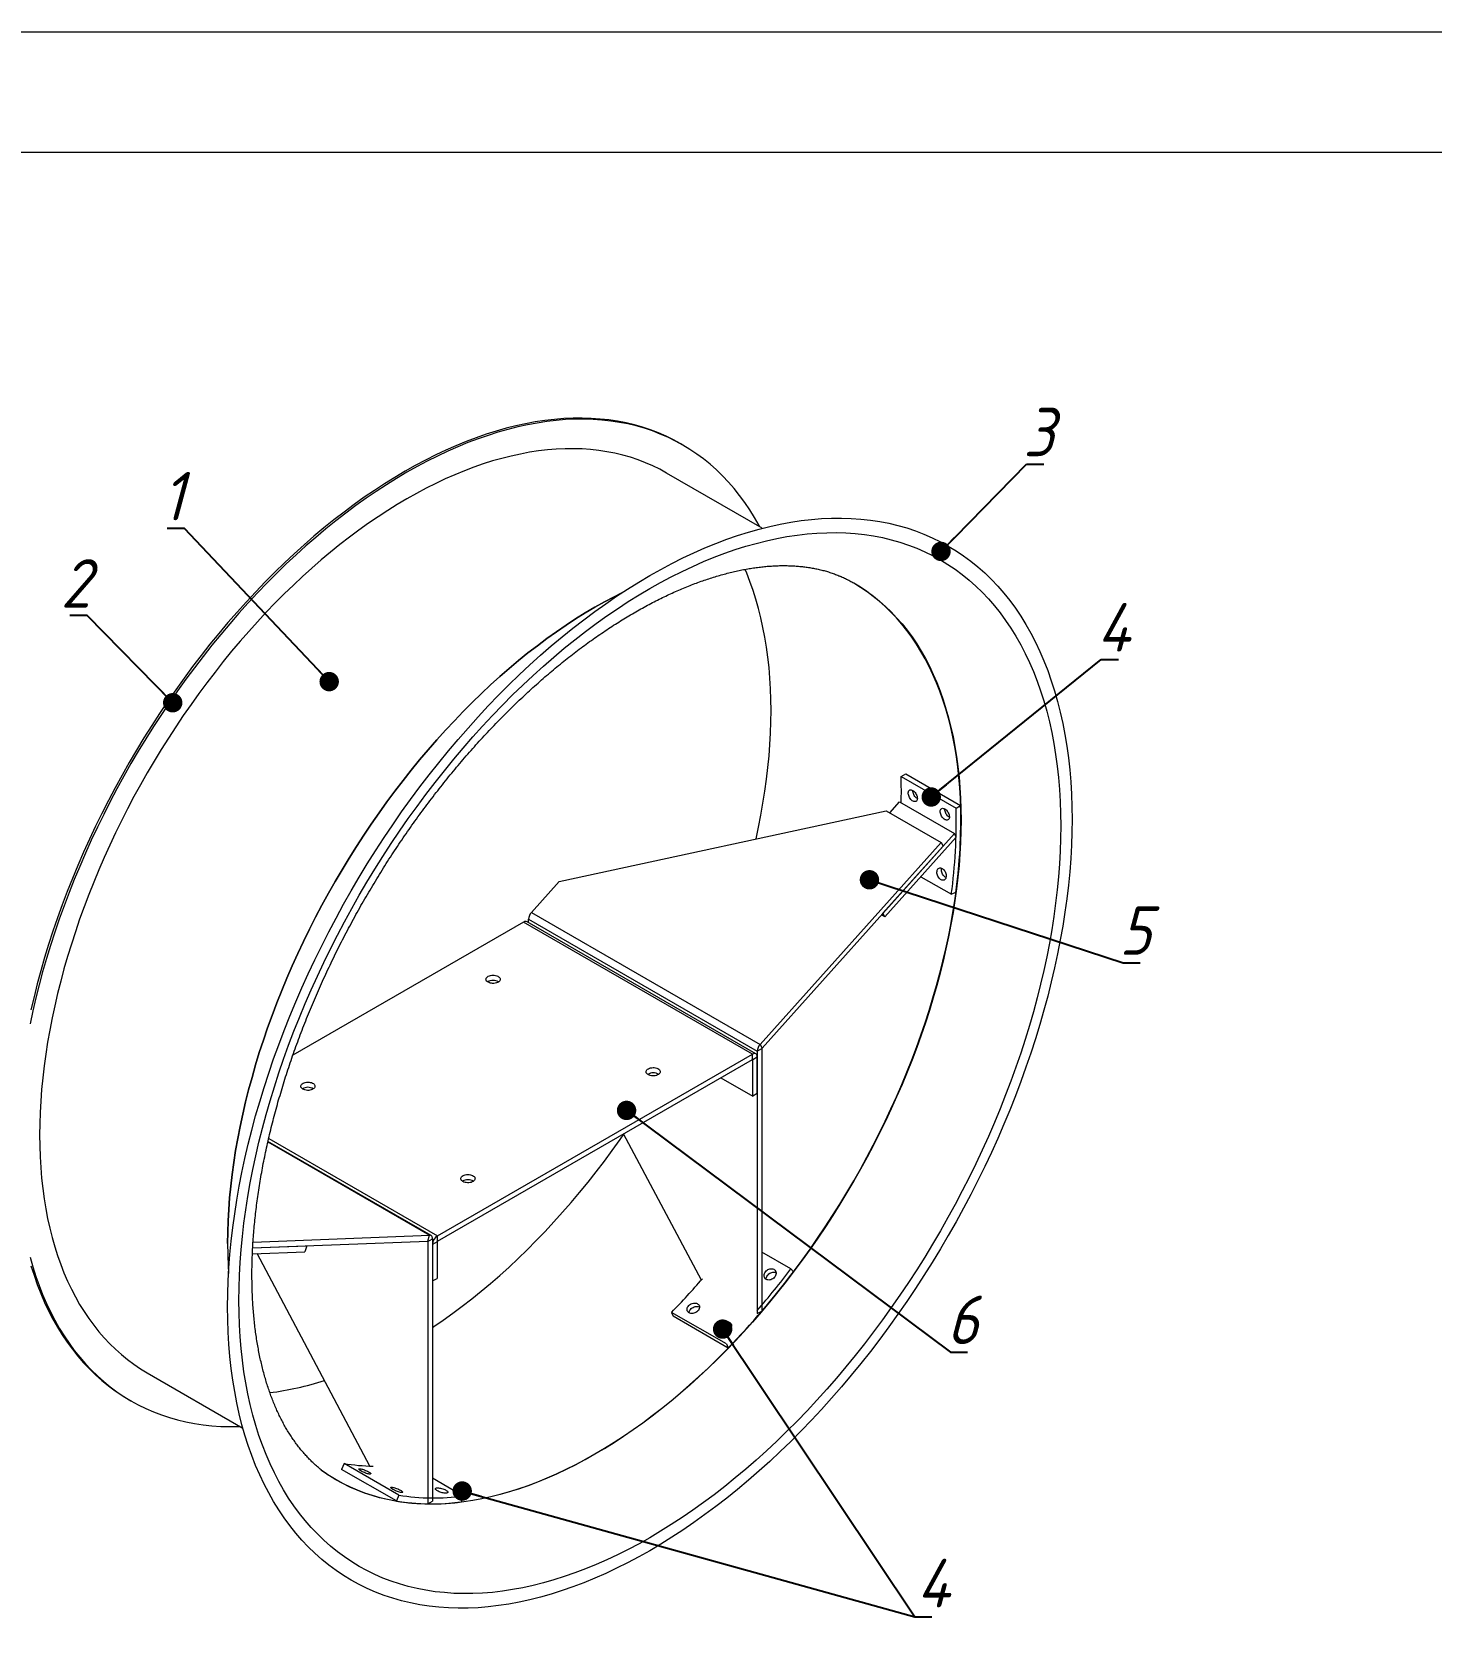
# Model space of a CAD drawing. Header units: millimetres. Extents: x 10754 to 21058, y -8295 to 3421.
# Drawn here: x 14475 to 16638, y 960 to 3421 of the extents above; entities that cross this region are included whole.
import ezdxf

# ---------------------------------------------------------------- set-up
doc = ezdxf.new("R2010")
doc.units = ezdxf.units.MM
doc.header["$LTSCALE"] = 10
doc.linetypes.add('SLD-Solid', pattern=[0])
doc.styles.add('GENISO', font='geniso.shx', dxfattribs={"oblique": 15})
doc.dimstyles.new('Scale 1B5', dxfattribs={"dimscale": 30, "dimtxt": 2.5, "dimasz": 2.5, "dimexe": 1, "dimexo": 1, "dimgap": 0.8, "dimtad": 1, "dimdec": 0, "dimlfac": 0.2, "dimzin": 0, "dimtxsty": 'GENISO', "dimcen": 2.5, "dimclrd": 1, "dimclre": 1, "dimclrt": 256, "dimadec": 0, "dimazin": 0, "dimtfac": 1, "dimtdec": 0, "dimtmove": 0, "dimatfit": 3, "dimfxl": 1, "dimtzin": 0, "dimlwd": -1, "dimlwe": -1, "dimarcsym": 0})

msp = doc.modelspace()

# ---------------------------------------------------------------- linework, layer by layer
at = {"color": 3, "lineweight": 13}
for p, q in [((15481.2, 2782.5), (15478.4, 2784.1)), ((15604.1, 2653.8), (15456.2, 2739.2)), ((15818.8, 2270), (15825.8, 2274.4)), ((15818.8, 2270), (15903.6, 2221)), ((15825.8, 2274.4), (15910.7, 2225.4)), ((15290, 2107.6), (15795.8, 2217.1)), ((15795.8, 2217.1), (15880.7, 2168.1)), ((15801.1, 2214), (15816.1, 2230.7)), ((15816.1, 2230.7), (15901, 2181.8)), ((15903.6, 2221), (15910.7, 2225.4)), ((15880.7, 2168.1), (15600.8, 1855.8)), ((15901, 2181.8), (15790.7, 2058.8)), ((15903.9, 2176.1), (15793.7, 2053.1)), ((15880.7, 2168.1), (15883.6, 2162.4)), ((15903.9, 2176.1), (15901, 2181.8)), ((15883.6, 2162.4), (15603.7, 1850.1)), ((15247.2, 2059.9), (15290, 2107.6)), ((15849.4, 2115.2), (15896.4, 2088.1)), ((15903.4, 2090.8), (15896.4, 2088.1)), ((15235.2, 2045.1), (14878.5, 1839.1)), ((15588.8, 1841), (15235.2, 2045.1)), ((15594.2, 1841.5), (15240.6, 2045.6)), ((15242.8, 2049.4), (15596.4, 1845.3)), ((15242.8, 2044.3), (15242.8, 2049.4)), ((15247.2, 2059.9), (15600.8, 1855.8)), ((15793.7, 2053.1), (15788.4, 2056.2)), ((15793.7, 2053.1), (15790.7, 2058.8)), ((15596.4, 1845.3), (15603.4, 1849.4)), ((15600.8, 1855.8), (15603.7, 1850.1)), ((15603.4, 1849.4), (15603.4, 1443.8)), ((15101.9, 1559.9), (15588.8, 1841)), ((15101.9, 1551.7), (15588.8, 1832.8)), ((15588.8, 1832.8), (15588.8, 1841)), ((15588.8, 1832.8), (15589.3, 1832.5)), ((15589.3, 1832.5), (15596.4, 1836.6)), ((15589.3, 1775.9), (15589.3, 1832.5)), ((15596.4, 1845.3), (15596.4, 1439.7)), ((15596.4, 1780), (15596.4, 1836.6)), ((15539.8, 1804.5), (15589.3, 1775.9)), ((15596.4, 1780), (15589.3, 1775.9)), ((14839.9, 1705.3), (15089.9, 1560.9)), ((15092.1, 1560.4), (14840, 1706)), ((14841.1, 1710.5), (15101.9, 1559.9)), ((15509.9, 1491.7), (15389.8, 1717.9)), ((14816.3, 1541.3), (15087, 1551.8)), ((14816.9, 1550.3), (15089.9, 1560.9)), ((15086.6, 1551.8), (15087.3, 1551.4)), ((15087, 1551.8), (15089.9, 1560.9)), ((15087.3, 1551.4), (15094.3, 1555.5)), ((15087.3, 1551.4), (15087.3, 1145.8)), ((15094.3, 1555.5), (15094.3, 1149.9)), ((15101.4, 1550.8), (15094.3, 1546.7)), ((15101.4, 1550.8), (15101.4, 1494.3)), ((15101.9, 1551.7), (15101.9, 1559.9)), ((14815.9, 1532.3), (14897, 1535.4)), ((14816.3, 1541.3), (14900, 1544.5)), ((14997.5, 1204), (14823.1, 1532.6)), ((14900, 1544.5), (14897, 1535.4)), ((15094.3, 1546.7), (15094.3, 1490.2)), ((15648.3, 1509), (15603.4, 1534.9)), ((15652.2, 1504.3), (15648.3, 1509)), ((15094.3, 1490.2), (15101.4, 1494.3)), ((15548.9, 1392.8), (15464, 1441.7)), ((15464, 1441.7), (15466.6, 1435.6)), ((15551.5, 1386.6), (15466.6, 1435.6)), ((15596.4, 1439.7), (15603.4, 1443.8)), ((15548.9, 1392.8), (15551.5, 1386.6)), ((14653.3, 1348.3), (14801.2, 1262.9)), ((14625.4, 1306.6), (14628.3, 1305)), ((14957.5, 1208.1), (14953.7, 1199)), ((15042.4, 1159.1), (14957.5, 1208.1)), ((15038.5, 1150.1), (14953.7, 1199)), ((15141.8, 1157.8), (15094.3, 1185.2)), ((15042.4, 1159.1), (15038.5, 1150.1)), ((15139.2, 1148.7), (15141.8, 1157.8)), ((15087.3, 1145.8), (15094.3, 1149.9))]:
    msp.add_line(p, q, dxfattribs=at)
at = {"color": 7, "linetype": 'SLD-Solid', "lineweight": 0}
for points in [[(10754.1, 3421.2), (21057.7, 3421.2), (21057.7, -3828.6), (10754.1, -3828.6)], [(10940.3, 3235), (20871.5, 3235), (20871.5, -3642.4), (10940.3, -3642.4)]]:
    msp.add_lwpolyline(points, close=True, dxfattribs=at)
at = {"color": 3, "lineweight": 13, "flags": 128}
for points in [[(15600.1, 2656.1), (15599.1, 2657.9), (15592.2, 2670.2), (15584.8, 2682.1), (15577.1, 2693.6), (15569, 2704.6), (15560.6, 2715.1), (15551.8, 2725.2), (15542.7, 2734.9), (15533.3, 2744), (15523.5, 2752.7), (15513.4, 2760.9), (15503, 2768.6), (15492.3, 2775.8), (15481.2, 2782.5), (15469.9, 2788.7), (15458.3, 2794.4), (15446.5, 2799.5), (15434.3, 2804.2), (15421.9, 2808.3), (15409.3, 2811.9), (15396.4, 2815), (15383.2, 2817.5), (15369.9, 2819.6), (15356.3, 2821), (15342.5, 2822), (15328.6, 2822.4), (15314.4, 2822.3), (15300.1, 2821.7), (15285.6, 2820.5), (15270.9, 2818.8), (15256.1, 2816.5), (15241.1, 2813.8), (15226, 2810.5), (15210.8, 2806.7), (15195.5, 2802.3), (15180.1, 2797.4), (15164.7, 2792.1), (15149.1, 2786.2), (15133.5, 2779.8), (15117.8, 2772.8), (15102.1, 2765.4), (15086.3, 2757.5), (15070.5, 2749.1), (15054.7, 2740.3), (15038.9, 2730.9), (15023.2, 2721.1), (15007.4, 2710.8), (14991.7, 2700.1), (14976, 2688.9), (14960.4, 2677.2), (14944.8, 2665.1), (14929.3, 2652.7), (14913.9, 2639.7), (14898.6, 2626.4), (14883.4, 2612.7), (14868.3, 2598.6), (14853.4, 2584.1), (14838.6, 2569.2), (14823.9, 2554), (14809.4, 2538.4), (14795.1, 2522.5), (14780.9, 2506.3), (14766.9, 2489.7), (14753.2, 2472.9), (14739.6, 2455.7), (14726.2, 2438.3), (14713.1, 2420.5), (14700.2, 2402.6), (14687.6, 2384.4), (14675.2, 2365.9), (14663, 2347.2), (14651.1, 2328.4), (14639.5, 2309.3), (14628.2, 2290), (14617.2, 2270.6), (14606.5, 2251), (14596.1, 2231.3), (14586, 2211.5), (14576.2, 2191.5), (14566.8, 2171.5), (14557.7, 2151.3), (14548.9, 2131.1), (14540.5, 2110.8), (14532.4, 2090.5), (14524.7, 2070.1), (14517.3, 2049.7), (14510.3, 2029.3), (14503.7, 2009), (14497.5, 1988.6), (14491.6, 1968.3), (14486.2, 1948), (14481.1, 1927.8), (14476.4, 1907.7), (14472.1, 1887.7)], [(15478.4, 2784.1), (15467.1, 2790.3), (15455.5, 2796), (15443.6, 2801.2), (15431.5, 2805.8), (15419.1, 2809.9), (15406.4, 2813.5), (15393.5, 2816.6), (15380.4, 2819.2), (15367.1, 2821.2), (15353.5, 2822.7), (15339.7, 2823.6), (15325.7, 2824.1), (15311.6, 2824), (15297.2, 2823.3), (15282.7, 2822.1), (15268.1, 2820.4), (15253.2, 2818.2), (15238.3, 2815.4), (15223.2, 2812.1), (15208, 2808.3), (15192.7, 2803.9), (15177.3, 2799.1), (15161.8, 2793.7), (15146.3, 2787.8), (15130.6, 2781.4), (15115, 2774.5), (15099.2, 2767.1), (15083.5, 2759.2), (15067.7, 2750.8), (15051.9, 2741.9), (15036.1, 2732.5), (15020.3, 2722.7), (15004.6, 2712.4), (14988.9, 2701.7), (14973.2, 2690.5), (14957.5, 2678.9), (14942, 2666.8), (14926.5, 2654.3), (14911.1, 2641.4), (14895.8, 2628), (14880.6, 2614.3), (14865.5, 2600.2), (14850.6, 2585.7), (14835.8, 2570.9), (14821.1, 2555.6), (14806.6, 2540.1), (14792.2, 2524.1), (14778.1, 2507.9), (14764.1, 2491.3), (14750.3, 2474.5), (14736.8, 2457.3), (14723.4, 2439.9), (14710.3, 2422.2), (14697.4, 2404.2), (14684.7, 2386), (14672.3, 2367.5), (14660.2, 2348.9), (14648.3, 2330), (14636.7, 2310.9), (14625.4, 2291.7), (14614.4, 2272.3), (14603.7, 2252.7), (14593.3, 2233), (14583.2, 2213.1), (14573.4, 2193.2), (14563.9, 2173.1), (14554.8, 2152.9), (14546.1, 2132.7), (14537.6, 2112.4), (14529.6, 2092.1), (14521.8, 2071.7), (14514.5, 2051.4), (14507.5, 2031), (14500.9, 2010.6), (14494.7, 1990.2), (14488.8, 1969.9), (14483.3, 1949.7), (14478.3, 1929.5), (14473.6, 1909.3)], [(15456.2, 2739.2), (15445.6, 2745), (15434.7, 2750.4), (15423.5, 2755.2), (15412.1, 2759.6), (15400.4, 2763.5), (15388.5, 2766.9), (15376.3, 2769.8), (15364, 2772.2), (15351.4, 2774.1), (15338.6, 2775.5), (15325.7, 2776.4), (15312.5, 2776.8), (15299.2, 2776.7), (15285.7, 2776.1), (15272, 2775), (15258.2, 2773.4), (15244.3, 2771.2), (15230.2, 2768.6), (15216, 2765.5), (15201.7, 2761.9), (15187.3, 2757.8), (15172.8, 2753.3), (15158.2, 2748.2), (15143.6, 2742.6), (15128.8, 2736.6), (15114.1, 2730.1), (15099.3, 2723.1), (15084.5, 2715.7), (15069.6, 2707.8), (15054.7, 2699.4), (15039.9, 2690.6), (15025, 2681.4), (15010.2, 2671.7), (14995.4, 2661.6), (14980.6, 2651), (14965.9, 2640.1), (14951.3, 2628.7), (14936.7, 2617), (14922.2, 2604.8), (14907.8, 2592.3), (14893.5, 2579.3), (14879.3, 2566.1), (14865.2, 2552.4), (14851.2, 2538.4), (14837.4, 2524.1), (14823.8, 2509.4), (14810.3, 2494.4), (14797, 2479.2), (14783.8, 2463.6), (14770.8, 2447.7), (14758.1, 2431.5), (14745.5, 2415.1), (14733.1, 2398.5), (14721, 2381.5), (14709.1, 2364.4), (14697.4, 2347), (14686, 2329.5), (14674.8, 2311.7), (14663.9, 2293.7), (14653.2, 2275.6), (14642.9, 2257.3), (14632.8, 2238.9), (14623, 2220.3), (14613.5, 2201.7), (14604.3, 2182.9), (14595.4, 2164), (14586.8, 2145), (14578.5, 2126), (14570.6, 2106.9), (14563, 2087.7), (14555.7, 2068.6), (14548.8, 2049.4), (14542.2, 2030.2), (14536, 2011), (14530.1, 1991.8), (14524.6, 1972.7), (14519.5, 1953.6), (14514.7, 1934.6), (14510.3, 1915.7), (14506.3, 1896.8), (14502.6, 1878.1), (14499.3, 1859.5), (14496.4, 1840.9), (14493.9, 1822.6), (14491.8, 1804.4), (14490, 1786.3), (14488.7, 1768.4), (14487.7, 1750.7), (14487.1, 1733.2), (14486.9, 1716), (14487.1, 1698.9), (14487.7, 1682.1), (14488.7, 1665.5), (14490, 1649.2), (14491.8, 1633.2), (14493.9, 1617.4), (14496.4, 1602), (14499.3, 1586.8), (14502.6, 1572), (14506.3, 1557.4), (14510.3, 1543.2), (14514.7, 1529.4), (14519.5, 1515.9), (14524.6, 1502.8), (14530.1, 1490), (14536, 1477.6), (14542.2, 1465.6), (14548.8, 1454), (14555.7, 1442.8), (14563, 1432), (14570.6, 1421.7), (14578.5, 1411.7), (14586.8, 1402.2), (14595.4, 1393.2), (14604.3, 1384.6), (14613.5, 1376.4), (14623, 1368.7), (14632.8, 1361.4), (14642.9, 1354.6), (14653.2, 1348.3), (14653.3, 1348.3)], [(14777.5, 1450.2), (14777.8, 1470.1), (14778.4, 1490.2), (14779.6, 1510.5), (14781.1, 1531.1), (14783.1, 1551.8), (14785.6, 1572.8), (14788.5, 1593.9), (14791.8, 1615.2), (14795.6, 1636.6), (14799.8, 1658.1), (14804.4, 1679.8), (14809.5, 1701.6), (14815, 1723.4), (14820.9, 1745.3), (14827.2, 1767.3), (14834, 1789.3), (14841.1, 1811.4), (14848.7, 1833.5), (14856.6, 1855.5), (14865, 1877.5), (14873.7, 1899.5), (14882.8, 1921.5), (14892.3, 1943.4), (14902.2, 1965.2), (14912.4, 1986.9), (14923, 2008.5), (14933.9, 2030), (14945.2, 2051.3), (14956.8, 2072.5), (14968.7, 2093.5), (14980.9, 2114.3), (14993.5, 2135), (15006.3, 2155.4), (15019.5, 2175.6), (15032.9, 2195.6), (15046.6, 2215.3), (15060.5, 2234.7), (15074.7, 2253.9), (15089.2, 2272.7), (15103.9, 2291.3), (15118.8, 2309.6), (15133.9, 2327.5), (15149.2, 2345), (15164.7, 2362.3), (15180.4, 2379.1), (15196.3, 2395.6), (15212.3, 2411.7), (15228.5, 2427.4), (15244.8, 2442.6), (15261.3, 2457.5), (15277.8, 2471.9), (15294.5, 2485.9), (15311.3, 2499.4), (15328.1, 2512.4), (15345, 2525), (15362, 2537.2), (15379, 2548.8), (15396, 2559.9), (15413.1, 2570.5), (15430.2, 2580.7), (15447.3, 2590.3), (15464.4, 2599.4), (15481.4, 2607.9), (15498.4, 2615.9), (15515.4, 2623.4), (15532.3, 2630.3), (15549.1, 2636.7), (15565.9, 2642.5), (15582.6, 2647.8), (15599.1, 2652.5), (15615.6, 2656.6), (15631.9, 2660.2), (15648.1, 2663.2), (15664.1, 2665.6), (15680, 2667.5), (15695.7, 2668.8), (15711.2, 2669.5), (15726.5, 2669.6), (15741.6, 2669.1), (15756.5, 2668.1), (15771.2, 2666.5), (15785.7, 2664.3), (15799.9, 2661.5), (15813.8, 2658.2), (15827.5, 2654.3), (15840.9, 2649.8), (15854.1, 2644.8), (15866.9, 2639.2), (15879.5, 2633), (15891.7, 2626.3), (15903.6, 2619.1), (15915.2, 2611.3), (15926.5, 2603), (15937.4, 2594.1), (15948, 2584.7), (15958.2, 2574.8), (15968.1, 2564.4), (15977.6, 2553.5), (15986.7, 2542), (15995.4, 2530.1), (16003.8, 2517.7), (16011.7, 2504.9), (16019.3, 2491.5), (16026.4, 2477.7), (16033.2, 2463.5), (16039.5, 2448.8), (16045.4, 2433.7), (16050.9, 2418.2), (16056, 2402.3), (16060.6, 2386), (16064.8, 2369.3), (16068.6, 2352.2), (16071.9, 2334.8), (16074.8, 2317), (16077.3, 2298.9), (16079.3, 2280.5), (16080.9, 2261.7), (16082, 2242.7), (16082.6, 2223.4), (16082.9, 2203.8), (16082.6, 2183.9), (16082, 2163.8), (16080.9, 2143.5), (16079.3, 2122.9), (16077.3, 2102.2), (16074.8, 2081.2), (16071.9, 2060.1), (16068.6, 2038.8), (16064.8, 2017.4), (16060.6, 1995.9), (16056, 1974.2), (16050.9, 1952.4), (16045.4, 1930.6), (16039.5, 1908.7), (16033.2, 1886.7), (16026.4, 1864.7), (16019.3, 1842.6), (16011.7, 1820.5), (16003.8, 1798.5), (15995.4, 1776.5), (15986.7, 1754.5), (15977.6, 1732.5), (15968.1, 1710.6), (15958.2, 1688.8), (15948, 1667.1), (15937.4, 1645.5), (15926.5, 1624), (15915.2, 1602.7), (15903.6, 1581.5), (15891.7, 1560.5), (15879.5, 1539.7), (15866.9, 1519), (15854.1, 1498.6), (15840.9, 1478.4), (15827.5, 1458.4), (15813.8, 1438.7), (15799.9, 1419.3), (15785.7, 1400.1), (15771.2, 1381.3), (15756.5, 1362.7), (15741.6, 1344.4), (15726.5, 1326.5), (15711.2, 1309), (15695.7, 1291.7), (15680, 1274.9), (15664.1, 1258.4), (15648.1, 1242.3), (15631.9, 1226.6), (15615.6, 1211.4), (15599.1, 1196.5), (15582.6, 1182.1), (15565.9, 1168.1), (15549.1, 1154.6), (15532.3, 1141.6), (15515.4, 1129), (15498.4, 1116.8), (15481.4, 1105.2), (15464.4, 1094.1), (15447.3, 1083.5), (15430.2, 1073.3), (15413.1, 1063.7), (15396, 1054.6), (15379, 1046.1), (15362, 1038.1), (15345, 1030.6), (15328.1, 1023.7), (15311.3, 1017.3), (15294.5, 1011.5), (15277.8, 1006.2), (15261.3, 1001.5), (15244.8, 997.4), (15228.5, 993.8), (15212.3, 990.8), (15196.3, 988.4), (15180.4, 986.5), (15164.7, 985.2), (15149.2, 984.5), (15133.9, 984.4), (15118.8, 984.9), (15103.9, 985.9), (15089.2, 987.5), (15074.7, 989.7), (15060.5, 992.5), (15046.6, 995.8), (15032.9, 999.7), (15019.5, 1004.2), (15006.3, 1009.2), (14993.5, 1014.8), (14980.9, 1021), (14968.7, 1027.7), (14956.8, 1034.9), (14945.2, 1042.7), (14933.9, 1051), (14923, 1059.9), (14912.4, 1069.3), (14902.2, 1079.2), (14892.3, 1089.6), (14882.8, 1100.5), (14873.7, 1112), (14865, 1123.9), (14856.6, 1136.3), (14848.7, 1149.1), (14841.1, 1162.5), (14834, 1176.3), (14827.2, 1190.5), (14820.9, 1205.2), (14815, 1220.3), (14809.5, 1235.8), (14804.4, 1251.7), (14799.8, 1268), (14795.6, 1284.7), (14791.8, 1301.8), (14788.5, 1319.2), (14785.6, 1337), (14783.1, 1355.1), (14781.1, 1373.5), (14779.6, 1392.3), (14778.4, 1411.3), (14777.8, 1430.6), (14777.5, 1450.2)], [(14795, 1460.3), (14795.2, 1479.6), (14795.8, 1499.2), (14796.9, 1519), (14798.4, 1539), (14800.4, 1559.2), (14802.8, 1579.5), (14805.6, 1600.1), (14808.8, 1620.8), (14812.5, 1641.7), (14816.6, 1662.6), (14821.1, 1683.7), (14826, 1704.9), (14831.4, 1726.2), (14837.2, 1747.5), (14843.3, 1768.9), (14849.9, 1790.3), (14856.8, 1811.8), (14864.2, 1833.3), (14871.9, 1854.7), (14880.1, 1876.2), (14888.6, 1897.6), (14897.4, 1919), (14906.7, 1940.3), (14916.3, 1961.5), (14926.2, 1982.6), (14936.5, 2003.6), (14947.2, 2024.6), (14958.1, 2045.3), (14969.4, 2065.9), (14981, 2086.4), (14992.9, 2106.7), (15005.1, 2126.8), (15017.6, 2146.6), (15030.4, 2166.3), (15043.5, 2185.7), (15056.8, 2204.9), (15070.4, 2223.8), (15084.2, 2242.5), (15098.3, 2260.9), (15112.6, 2278.9), (15127.1, 2296.7), (15141.8, 2314.1), (15156.7, 2331.2), (15171.8, 2348), (15187.1, 2364.4), (15202.6, 2380.4), (15218.2, 2396.1), (15233.9, 2411.3), (15249.8, 2426.2), (15265.8, 2440.7), (15281.9, 2454.7), (15298.1, 2468.3), (15314.4, 2481.4), (15330.8, 2494.2), (15347.3, 2506.4), (15363.8, 2518.2), (15380.4, 2529.5), (15397, 2540.4), (15413.6, 2550.7), (15430.2, 2560.6), (15446.8, 2569.9), (15463.5, 2578.7), (15480, 2587.1), (15496.6, 2594.9), (15513.1, 2602.2), (15529.6, 2608.9), (15546, 2615.1), (15562.3, 2620.8), (15578.5, 2625.9), (15594.6, 2630.5), (15610.6, 2634.5), (15626.5, 2638), (15642.3, 2640.9), (15657.9, 2643.3), (15673.3, 2645.1), (15688.6, 2646.3), (15703.7, 2647), (15718.6, 2647.1), (15733.3, 2646.7), (15747.8, 2645.6), (15762.1, 2644.1), (15776.2, 2641.9), (15790, 2639.3), (15803.6, 2636), (15816.9, 2632.2), (15830, 2627.9), (15842.8, 2623), (15855.3, 2617.5), (15867.5, 2611.5), (15879.4, 2605), (15891, 2598), (15902.3, 2590.4), (15913.3, 2582.3), (15923.9, 2573.6), (15934.2, 2564.5), (15944.1, 2554.9), (15953.7, 2544.7), (15963, 2534.1), (15971.8, 2523), (15980.3, 2511.4), (15988.5, 2499.3), (15996.2, 2486.8), (16003.6, 2473.8), (16010.5, 2460.4), (16017.1, 2446.5), (16023.3, 2432.2), (16029, 2417.6), (16034.4, 2402.5), (16039.3, 2387), (16043.8, 2371.1), (16047.9, 2354.8), (16051.6, 2338.2), (16054.8, 2321.3), (16057.6, 2304), (16060, 2286.3), (16062, 2268.4), (16063.5, 2250.1), (16064.6, 2231.6), (16065.2, 2212.8), (16065.5, 2193.7), (16065.2, 2174.4), (16064.6, 2154.8), (16063.5, 2135), (16062, 2115), (16060, 2094.8), (16057.6, 2074.5), (16054.8, 2053.9), (16051.6, 2033.2), (16047.9, 2012.3), (16043.8, 1991.4), (16039.3, 1970.3), (16034.4, 1949.1), (16029, 1927.8), (16023.3, 1906.5), (16017.1, 1885.1), (16010.5, 1863.6), (16003.6, 1842.2), (15996.2, 1820.7), (15988.5, 1799.3), (15980.3, 1777.8), (15971.8, 1756.4), (15963, 1735), (15953.7, 1713.7), (15944.1, 1692.5), (15934.2, 1671.4), (15923.9, 1650.3), (15913.3, 1629.4), (15902.3, 1608.7), (15891, 1588.1), (15879.4, 1567.6), (15867.5, 1547.3), (15855.3, 1527.2), (15842.8, 1507.4), (15830, 1487.7), (15816.9, 1468.3), (15803.6, 1449.1), (15790, 1430.2), (15776.2, 1411.5), (15762.1, 1393.1), (15747.8, 1375.1), (15733.3, 1357.3), (15718.6, 1339.9), (15703.7, 1322.8), (15688.6, 1306), (15673.3, 1289.6), (15657.9, 1273.6), (15642.3, 1257.9), (15626.5, 1242.7), (15610.6, 1227.8), (15594.6, 1213.3), (15578.5, 1199.3), (15562.3, 1185.7), (15546, 1172.6), (15529.6, 1159.8), (15513.1, 1147.6), (15496.6, 1135.8), (15480, 1124.5), (15463.5, 1113.6), (15446.8, 1103.3), (15430.2, 1093.4), (15413.6, 1084.1), (15397, 1075.2), (15380.4, 1066.9), (15363.8, 1059.1), (15347.3, 1051.8), (15330.8, 1045.1), (15314.4, 1038.9), (15298.1, 1033.2), (15281.9, 1028.1), (15265.8, 1023.5), (15249.8, 1019.5), (15233.9, 1016), (15218.2, 1013.1), (15202.6, 1010.7), (15187.1, 1008.9), (15171.8, 1007.7), (15156.7, 1007), (15141.8, 1006.9), (15127.1, 1007.3), (15112.6, 1008.4), (15098.3, 1009.9), (15084.2, 1012.1), (15070.4, 1014.7), (15056.8, 1018), (15043.5, 1021.8), (15030.4, 1026.1), (15017.6, 1031), (15005.1, 1036.5), (14992.9, 1042.5), (14981, 1049), (14969.4, 1056), (14958.1, 1063.6), (14947.2, 1071.7), (14936.5, 1080.4), (14926.2, 1089.5), (14916.3, 1099.1), (14906.7, 1109.3), (14897.4, 1119.9), (14888.6, 1131), (14880.1, 1142.6), (14871.9, 1154.7), (14864.2, 1167.2), (14856.8, 1180.2), (14849.9, 1193.6), (14843.3, 1207.5), (14837.2, 1221.8), (14831.4, 1236.4), (14826, 1251.5), (14821.1, 1267), (14816.6, 1282.9), (14812.5, 1299.2), (14808.8, 1315.8), (14805.6, 1332.7), (14802.8, 1350), (14800.4, 1367.7), (14798.4, 1385.6), (14796.9, 1403.9), (14795.8, 1422.4), (14795.2, 1441.2), (14795, 1460.3)], [(15617.6, 2372), (15617.4, 2388.9), (15616.8, 2405.7), (15615.8, 2422.2), (15614.5, 2438.4), (15612.8, 2454.4), (15610.6, 2470.1), (15608.1, 2485.5), (15605.2, 2500.6), (15602, 2515.4), (15598.3, 2529.9), (15594.3, 2544), (15589.9, 2557.8), (15585.1, 2571.3), (15580, 2584.4), (15577.5, 2590.3)], [(15745.6, 2569.3), (15745.6, 2569.2), (15755.9, 2562.9), (15766, 2556.2), (15775.8, 2549), (15785.2, 2541.3), (15794.4, 2533.1), (15803.3, 2524.5), (15811.8, 2515.5), (15820.1, 2506), (15828, 2496.1), (15835.6, 2485.8), (15842.8, 2475), (15849.7, 2463.9), (15856.3, 2452.3), (15862.5, 2440.4), (15868.3, 2428), (15873.8, 2415.3), (15878.9, 2402.2), (15883.7, 2388.7), (15888.1, 2374.9), (15892.1, 2360.8), (15895.8, 2346.3), (15899, 2331.5), (15901.9, 2316.4), (15904.4, 2301), (15906.6, 2285.3), (15908.3, 2269.3), (15909.6, 2253), (15910.6, 2236.5), (15911.2, 2219.7), (15911.4, 2202.8), (15911.2, 2185.5), (15910.6, 2168.1), (15909.6, 2150.5), (15908.3, 2132.6), (15906.6, 2114.6), (15904.4, 2096.5), (15901.9, 2078.2), (15899, 2059.7), (15895.8, 2041.1), (15892.1, 2022.4), (15888.1, 2003.7), (15883.7, 1984.8), (15878.9, 1965.8), (15873.8, 1946.8), (15868.3, 1927.7), (15862.5, 1908.6), (15856.3, 1889.5), (15849.7, 1870.4), (15842.8, 1851.3), (15835.6, 1832.2), (15828, 1813.1), (15820.1, 1794), (15811.8, 1775.1), (15803.3, 1756.1), (15794.4, 1737.3), (15785.2, 1718.6), (15775.8, 1700), (15766, 1681.4), (15755.9, 1663.1), (15745.6, 1644.8), (15735, 1626.8), (15724.1, 1608.9), (15713, 1591.2), (15701.6, 1573.7), (15689.9, 1556.3), (15678.1, 1539.2), (15666, 1522.4), (15653.6, 1505.8), (15641.1, 1489.4), (15628.4, 1473.3), (15615.4, 1457.5), (15602.3, 1441.9), (15589, 1426.7), (15575.6, 1411.8), (15562, 1397.1), (15548.2, 1382.9), (15534.3, 1368.9), (15520.3, 1355.3), (15506.1, 1342.1), (15491.9, 1329.2), (15477.5, 1316.7), (15463, 1304.6), (15448.5, 1292.8), (15433.9, 1281.5), (15419.2, 1270.6), (15404.5, 1260.1), (15389.8, 1250), (15375, 1240.3), (15360.2, 1231.1), (15345.4, 1222.3), (15330.5, 1214), (15315.7, 1206.1), (15300.9, 1198.7), (15286.2, 1191.8), (15271.5, 1185.3), (15256.8, 1179.3), (15242.2, 1173.7), (15227.7, 1168.7), (15213.2, 1164.1), (15198.9, 1160), (15184.6, 1156.5), (15170.4, 1153.4), (15156.4, 1150.8), (15142.5, 1148.7), (15128.7, 1147.1), (15115.1, 1145.9), (15101.7, 1145.3), (15088.4, 1145.2), (15075.3, 1145.6), (15062.3, 1146.5), (15049.6, 1147.9), (15037.1, 1149.8), (15024.7, 1152.2), (15012.6, 1155.1), (15000.8, 1158.5), (14989.1, 1162.4), (14977.7, 1166.7), (14966.6, 1171.6), (14955.7, 1176.9), (14945.1, 1182.7)], [(15911, 2202.5), (15910.8, 2219.5), (15910.3, 2236.3), (15909.3, 2252.8), (15907.9, 2269), (15906.2, 2285), (15904.1, 2300.7), (15901.6, 2316.1), (15898.7, 2331.2), (15895.4, 2346), (15891.8, 2360.5), (15887.7, 2374.6), (15883.4, 2388.4), (15878.6, 2401.9), (15873.5, 2415), (15868, 2427.7), (15862.1, 2440), (15855.9, 2452), (15849.4, 2463.5), (15842.5, 2474.7), (15835.3, 2485.4), (15827.7, 2495.7), (15819.8, 2505.6), (15811.6, 2515.1), (15803, 2524.1), (15794.1, 2532.7), (15785, 2540.9), (15775.5, 2548.5), (15765.7, 2555.8), (15755.7, 2562.5), (15745.4, 2568.8), (15734.7, 2574.6), (15723.9, 2579.9), (15723.4, 2580.2)], [(14777.5, 1548.2), (14777.7, 1565.5), (14778.3, 1583), (14779.3, 1600.7), (14780.7, 1618.5), (14782.4, 1636.6), (14784.5, 1654.8), (14787.1, 1673.2), (14790, 1691.7), (14793.2, 1710.3), (14796.9, 1729.1), (14800.9, 1747.9), (14805.3, 1766.9), (14810.1, 1785.9), (14815.3, 1804.9), (14820.8, 1824.1), (14826.6, 1843.2), (14832.9, 1862.4), (14839.4, 1881.6), (14846.4, 1900.8), (14853.6, 1920), (14861.2, 1939.1), (14869.2, 1958.2), (14877.4, 1977.2), (14886, 1996.2), (14894.9, 2015.1), (14904.1, 2033.9), (14913.6, 2052.6), (14923.4, 2071.1), (14933.5, 2089.6), (14943.9, 2107.8), (14954.5, 2126), (14965.4, 2143.9), (14976.6, 2161.7), (14988, 2179.3), (14999.7, 2196.6), (15011.6, 2213.8), (15023.7, 2230.7), (15036.1, 2247.4), (15048.7, 2263.8), (15061.5, 2279.9), (15074.4, 2295.8), (15087.6, 2311.4), (15100.9, 2326.7), (15114.4, 2341.7), (15128.1, 2356.3), (15141.9, 2370.6), (15155.8, 2384.6), (15169.9, 2398.3), (15184.1, 2411.6), (15198.4, 2424.5), (15212.8, 2437), (15227.3, 2449.2), (15241.9, 2461), (15256.5, 2472.3), (15271.2, 2483.3), (15286, 2493.8), (15300.8, 2503.9), (15315.6, 2513.6), (15330.5, 2522.9), (15345.4, 2531.7), (15360.2, 2540), (15375.1, 2547.9), (15386.2, 2553.5)], [(15386.2, 2553.5), (15375.1, 2547.9), (15360.2, 2540), (15345.4, 2531.7), (15330.5, 2522.9), (15315.6, 2513.6), (15300.8, 2503.9), (15286, 2493.8), (15271.2, 2483.3), (15256.5, 2472.3), (15241.9, 2461), (15227.3, 2449.2), (15212.8, 2437), (15198.4, 2424.5), (15184.1, 2411.6), (15169.9, 2398.3), (15155.8, 2384.6), (15141.9, 2370.6), (15128.1, 2356.3), (15114.4, 2341.7), (15100.9, 2326.7), (15087.6, 2311.4), (15074.4, 2295.8), (15061.5, 2279.9), (15048.7, 2263.8), (15036.1, 2247.4), (15023.7, 2230.7), (15011.6, 2213.8), (14999.7, 2196.6), (14988, 2179.3), (14976.6, 2161.7), (14965.4, 2143.9), (14954.5, 2126), (14943.9, 2107.8), (14933.5, 2089.6), (14923.4, 2071.1), (14913.6, 2052.6), (14904.1, 2033.9), (14894.9, 2015.1), (14886, 1996.2), (14877.4, 1977.2), (14869.2, 1958.2), (14861.2, 1939.1), (14853.6, 1920), (14846.4, 1900.8), (14839.4, 1881.6), (14832.9, 1862.4), (14826.6, 1843.2), (14820.8, 1824.1), (14815.3, 1804.9), (14810.1, 1785.9), (14805.3, 1766.9), (14800.9, 1747.9), (14796.9, 1729.1), (14793.2, 1710.3), (14790, 1691.7), (14787.1, 1673.2), (14784.5, 1654.8), (14782.4, 1636.6), (14780.7, 1618.5), (14779.3, 1600.7), (14778.3, 1583), (14777.7, 1565.5), (14777.5, 1548.2), (14777.7, 1531.1), (14778.3, 1514.3), (14779, 1501.8)], [(15594.4, 2173.5), (15598.3, 2191.8), (15602, 2210.4), (15605.2, 2229), (15608.1, 2247.4), (15610.6, 2265.7), (15612.8, 2283.9), (15614.5, 2301.9), (15615.8, 2319.7), (15616.8, 2337.3), (15617.4, 2354.7), (15617.6, 2372)], [(14921.8, 1198.5), (14925, 1196.2), (14935, 1189.4), (14945.4, 1183.2), (14956, 1177.4), (14966.8, 1172), (14978, 1167.2), (14989.4, 1162.8), (15001, 1158.9), (15012.9, 1155.6), (15024.9, 1152.7), (15037.3, 1150.3), (15049.8, 1148.4), (15062.5, 1147), (15075.4, 1146.1), (15088.5, 1145.7), (15101.8, 1145.8), (15115.3, 1146.4), (15128.9, 1147.5), (15142.6, 1149.1), (15156.5, 1151.2), (15170.5, 1153.8), (15184.7, 1156.9), (15198.9, 1160.5), (15213.3, 1164.6), (15227.7, 1169.1), (15242.3, 1174.2), (15256.9, 1179.7), (15271.5, 1185.7), (15286.2, 1192.2), (15301, 1199.1), (15315.7, 1206.6), (15330.5, 1214.4), (15345.4, 1222.8), (15360.2, 1231.5), (15375, 1240.7), (15389.7, 1250.4), (15404.5, 1260.5), (15419.2, 1271), (15433.8, 1281.9), (15448.4, 1293.2), (15463, 1304.9), (15477.4, 1317), (15491.8, 1329.5), (15506, 1342.4), (15520.2, 1355.6), (15534.2, 1369.2), (15548.1, 1383.2), (15561.8, 1397.4), (15575.4, 1412.1), (15588.9, 1427), (15602.2, 1442.2), (15615.3, 1457.7), (15628.2, 1473.5), (15640.9, 1489.6), (15653.4, 1506), (15665.8, 1522.6), (15677.9, 1539.5), (15689.7, 1556.5), (15701.4, 1573.8), (15712.7, 1591.3), (15723.9, 1609.1), (15734.7, 1626.9), (15745.4, 1645), (15755.7, 1663.2), (15765.7, 1681.6), (15775.5, 1700.1), (15785, 1718.7), (15794.1, 1737.4), (15803, 1756.2), (15811.6, 1775.1), (15819.8, 1794.1), (15827.7, 1813.1), (15835.3, 1832.2), (15842.5, 1851.3), (15849.4, 1870.4), (15855.9, 1889.5), (15862.1, 1908.6), (15868, 1927.7), (15873.5, 1946.8), (15878.6, 1965.8), (15883.4, 1984.7), (15887.7, 2003.6), (15891.8, 2022.4), (15895.4, 2041), (15898.7, 2059.6), (15901.6, 2078), (15904.1, 2096.3), (15906.2, 2114.5), (15907.9, 2132.5), (15909.3, 2150.3), (15910.3, 2167.9), (15910.8, 2185.3), (15911, 2202.5)], [(15180.2, 1952.1), (15179, 1953), (15178, 1953.9), (15177.4, 1955), (15177, 1956.1), (15177.1, 1957.3), (15177.5, 1958.4), (15178.2, 1959.5), (15179.3, 1960.4), (15180.6, 1961.3), (15182.2, 1962), (15183.9, 1962.5), (15185.8, 1962.8), (15187.8, 1962.9), (15189.7, 1962.8), (15191.7, 1962.6), (15193.5, 1962.1), (15195.1, 1961.5), (15196.5, 1960.6), (15197.6, 1959.7), (15198.4, 1958.7), (15198.9, 1957.6), (15199, 1956.4), (15198.8, 1955.3), (15198.2, 1954.2), (15197.3, 1953.2), (15196.1, 1952.3), (15194.7, 1951.5), (15193, 1950.9), (15191.2, 1950.5), (15189.3, 1950.3), (15187.3, 1950.2), (15185.3, 1950.4), (15183.5, 1950.8), (15181.8, 1951.4), (15180.2, 1952.1)], [(15596.4, 1836.6), (15596.2, 1838.2), (15595.8, 1839.6), (15595.1, 1840.7), (15594.2, 1841.5), (15593, 1841.9), (15591.7, 1842), (15590.3, 1841.6), (15588.8, 1841)], [(14893.9, 1786.8), (14892.6, 1787.6), (14891.6, 1788.6), (14891, 1789.7), (14890.7, 1790.8), (14890.7, 1792), (14891.1, 1793.1), (14891.8, 1794.1), (14892.9, 1795.1), (14894.2, 1795.9), (14895.8, 1796.6), (14897.5, 1797.1), (14899.4, 1797.5), (14901.4, 1797.6), (14903.4, 1797.5), (14905.3, 1797.2), (14907.1, 1796.8), (14908.7, 1796.1), (14910.1, 1795.3), (14911.2, 1794.4), (14912, 1793.4), (14912.5, 1792.2), (14912.6, 1791.1), (14912.4, 1790), (14911.9, 1788.9), (14911, 1787.9), (14909.8, 1787), (14908.3, 1786.2), (14906.6, 1785.6), (14904.8, 1785.2), (14902.9, 1784.9), (14900.9, 1784.9), (14899, 1785.1), (14897.1, 1785.5), (14895.4, 1786), (14893.9, 1786.8)], [(15427.7, 1809.2), (15426.5, 1810.1), (15425.5, 1811.1), (15424.8, 1812.2), (15424.5, 1813.3), (15424.6, 1814.4), (15425, 1815.5), (15425.7, 1816.6), (15426.8, 1817.6), (15428.1, 1818.4), (15429.7, 1819.1), (15431.4, 1819.6), (15433.3, 1819.9), (15435.3, 1820.1), (15437.2, 1820), (15439.1, 1819.7), (15440.9, 1819.2), (15442.6, 1818.6), (15444, 1817.8), (15445.1, 1816.8), (15445.9, 1815.8), (15446.4, 1814.7), (15446.5, 1813.6), (15446.3, 1812.4), (15445.7, 1811.3), (15444.8, 1810.3), (15443.6, 1809.4), (15442.2, 1808.7), (15440.5, 1808), (15438.7, 1807.6), (15436.7, 1807.4), (15434.8, 1807.4), (15432.8, 1807.5), (15431, 1807.9), (15429.2, 1808.5), (15427.7, 1809.2)], [(15094.3, 1418.5), (15096.3, 1419.8), (15111, 1429.9), (15125.7, 1440.4), (15140.4, 1451.3), (15155, 1462.6), (15169.5, 1474.3), (15184, 1486.4), (15198.3, 1498.9), (15212.6, 1511.8), (15226.7, 1525), (15240.7, 1538.6), (15254.6, 1552.6), (15268.4, 1566.9), (15282, 1581.5), (15295.4, 1596.4), (15308.7, 1611.6), (15321.8, 1627.1), (15334.7, 1643), (15347.5, 1659), (15360, 1675.4), (15372.3, 1692), (15384.4, 1708.9), (15390.2, 1717.2)], [(15141.4, 1643.9), (15140.1, 1644.8), (15139.1, 1645.8), (15138.5, 1646.8), (15138.2, 1648), (15138.2, 1649.1), (15138.6, 1650.2), (15139.3, 1651.3), (15140.4, 1652.2), (15141.7, 1653.1), (15143.3, 1653.8), (15145, 1654.3), (15146.9, 1654.6), (15148.9, 1654.7), (15150.9, 1654.7), (15152.8, 1654.4), (15154.6, 1653.9), (15156.2, 1653.3), (15157.6, 1652.5), (15158.7, 1651.5), (15159.5, 1650.5), (15160, 1649.4), (15160.1, 1648.2), (15159.9, 1647.1), (15159.3, 1646), (15158.4, 1645), (15157.3, 1644.1), (15155.8, 1643.3), (15154.1, 1642.7), (15152.3, 1642.3), (15150.4, 1642.1), (15148.4, 1642), (15146.4, 1642.2), (15144.6, 1642.6), (15142.9, 1643.2), (15141.4, 1643.9)], [(15094.3, 1555.5), (15094.3, 1556.7), (15094, 1557.8), (15093.7, 1558.7), (15093.1, 1559.5), (15092.5, 1560.2), (15091.7, 1560.6), (15090.9, 1560.9), (15089.9, 1560.9)], [(14472.1, 1527.2), (14476.4, 1512.1), (14481.1, 1497.4), (14486.2, 1483), (14491.6, 1469.1), (14497.5, 1455.5), (14503.7, 1442.4), (14510.3, 1429.6), (14517.3, 1417.3), (14524.7, 1405.4), (14532.4, 1394), (14540.5, 1382.9), (14548.9, 1372.4), (14557.7, 1362.3), (14566.8, 1352.7), (14576.2, 1343.5), (14586, 1334.8), (14596.1, 1326.6), (14606.5, 1318.9), (14617.2, 1311.7), (14628.2, 1305), (14639.5, 1298.8), (14651.1, 1293.2), (14663, 1288), (14675.2, 1283.3), (14687.6, 1279.2), (14700.2, 1275.6), (14713.1, 1272.5), (14726.2, 1270), (14739.6, 1268), (14753.2, 1266.5), (14766.9, 1265.5), (14780.9, 1265.1), (14795.1, 1265.2), (14797.2, 1265.3)], [(14473.6, 1513.7), (14478.3, 1499), (14483.3, 1484.7), (14488.8, 1470.7), (14494.7, 1457.2), (14500.9, 1444), (14507.5, 1431.3), (14514.5, 1418.9), (14521.8, 1407), (14529.6, 1395.6), (14537.6, 1384.6), (14546.1, 1374), (14554.8, 1363.9), (14563.9, 1354.3), (14573.4, 1345.1), (14583.2, 1336.5), (14593.3, 1328.3), (14603.7, 1320.6), (14614.4, 1313.4), (14625.4, 1306.7), (14625.4, 1306.6)]]:
    msp.add_lwpolyline(points, dxfattribs=at)
at = {"color": 3, "lineweight": 13}
for centre, radius, start, end in [((15077.7, 2247.3), 741.4, 358.5959, 1.7573), ((15088.2, 2198.8), 815.7, 352.202, 1.5629), ((15082.1, 2203), 828.9, 352.2181, 1.5467), ((15238.4, 2040.7), 5.4, 65.6929, 125.6176), ((15259.5, 2048.6), 16.7, 137.3803, 177.2082), ((15188, 1938.6), 16.3, 58.8117, 121.1883), ((15613, 1844.5), 16.7, 137.3803, 177.2082), ((15604.6, 1849.4), 1.14, 137.3803, 177.2082), ((15589, 1832.5), 0.322, 350.786, 129.2033), ((15435.5, 1795.7), 16.3, 58.8117, 121.1883), ((14901.6, 1773.3), 16.3, 58.8117, 121.1883), ((15149.1, 1630.4), 16.3, 58.8117, 121.1883), ((15086.9, 1551.5), 0.316, 349.8407, 88.1398), ((15110.8, 1546), 16.5, 122.6055, 177.3945), ((15102.5, 1550.8), 1.13, 122.6055, 177.3945), ((15492.9, 1547.7), 715.3, 179.9629, 183.684), ((14650, 2260.2), 1255.3, 315.9036, 322.9773), ((14632.7, 2276.2), 1272.9, 319.2077, 322.9306), ((14604.7, 2276.2), 1197.8, 315.8431, 319.2076), ((14786.4, 1776), 461.8, 277.0087, 287.7642), ((15009.7, 1521.5), 317.7, 260.5427, 268.6814), ((15096.8, 1496.5), 341.7, 260.8399, 277.5773), ((15093.6, 1492.9), 347.3, 260.8702, 277.547)]:
    msp.add_arc(centre, radius, start, end, dxfattribs=at)
for points, knots in [([(14815.2, 1499.2), (14815.2, 1501.3), (14815.2, 1507.5), (14815.4, 1517.7), (14815.8, 1530.1), (14816.4, 1542.7), (14817.2, 1555.3), (14818.2, 1568.2), (14819.4, 1581.1), (14820.8, 1594.2), (14822.4, 1607.4), (14824.2, 1620.8), (14826.2, 1634.2), (14828.4, 1647.8), (14830.8, 1661.4), (14833.4, 1675.2), (14836.3, 1689), (14839.3, 1702.9), (14842.5, 1716.9), (14846, 1731), (14849.6, 1745.1), (14853.4, 1759.3), (14857.5, 1773.6), (14861.7, 1787.9), (14866.1, 1802.2), (14870.8, 1816.6), (14875.6, 1831), (14880.6, 1845.4), (14885.9, 1859.8), (14891.3, 1874.3), (14896.9, 1888.7), (14902.6, 1903.2), (14908.6, 1917.6), (14914.7, 1932), (14921.1, 1946.4), (14927.6, 1960.8), (14934.3, 1975.1), (14941.1, 1989.4), (14948.1, 2003.6), (14955.3, 2017.8), (14962.7, 2031.9), (14970.2, 2046), (14977.9, 2060), (14985.7, 2073.9), (14993.7, 2087.7), (15001.8, 2101.5), (15010.1, 2115.1), (15018.5, 2128.7), (15027, 2142.1), (15035.7, 2155.4), (15044.5, 2168.6), (15053.5, 2181.7), (15062.5, 2194.7), (15071.7, 2207.5), (15081, 2220.2), (15090.4, 2232.7), (15099.9, 2245.1), (15109.5, 2257.4), (15119.2, 2269.5), (15129.1, 2281.4), (15138.9, 2293.1), (15148.9, 2304.7), (15159, 2316.1), (15169.1, 2327.3), (15179.3, 2338.3), (15189.6, 2349.2), (15199.9, 2359.8), (15210.3, 2370.2), (15220.7, 2380.5), (15231.1, 2390.5), (15241.7, 2400.3), (15252.2, 2409.9), (15262.8, 2419.3), (15273.4, 2428.5), (15284, 2437.4), (15294.6, 2446.1), (15305.3, 2454.6), (15315.9, 2462.8), (15326.6, 2470.9), (15337.2, 2478.6), (15347.9, 2486.1), (15358.5, 2493.4), (15369, 2500.5), (15379.6, 2507.3), (15390.1, 2513.8), (15400.6, 2520.1), (15411.1, 2526.2), (15421.5, 2531.9), (15431.8, 2537.5), (15442.1, 2542.8), (15452.3, 2547.8), (15462.4, 2552.6), (15472.5, 2557.1), (15482.5, 2561.4), (15492.4, 2565.4), (15502.2, 2569.2), (15512, 2572.7), (15521.6, 2575.9), (15531.1, 2578.9), (15540.6, 2581.7), (15549.9, 2584.2), (15559.1, 2586.5), (15568.2, 2588.5), (15577.2, 2590.3), (15586, 2591.8), (15594.8, 2593.1), (15603.4, 2594.2), (15611.9, 2595), (15620.3, 2595.6), (15628.5, 2596), (15636.7, 2596.1), (15644.7, 2596), (15652.6, 2595.7), (15660.4, 2595.1), (15668.1, 2594.3), (15675.6, 2593.3), (15683.1, 2592), (15690.5, 2590.5), (15697.8, 2588.8), (15705, 2586.8), (15712.1, 2584.5), (15719.1, 2581.9), (15726, 2579.1), (15732.9, 2576), (15739.4, 2572.7), (15743.6, 2570.4), (15745.6, 2569.3)], [0, 0, 0, 0, 0.0041238, 0.0120132, 0.0199076, 0.0278074, 0.0357129, 0.0436243, 0.0515418, 0.0594655, 0.0673956, 0.0753321, 0.0832751, 0.0912244, 0.09918, 0.107142, 0.1151101, 0.1230843, 0.1310644, 0.1390503, 0.1470418, 0.1550388, 0.1630411, 0.1710484, 0.1790606, 0.1870775, 0.1950989, 0.2031245, 0.2111541, 0.2191876, 0.2272246, 0.2352649, 0.2433084, 0.2513547, 0.2594037, 0.2674551, 0.2755087, 0.2835642, 0.2916214, 0.29968, 0.3077399, 0.3158008, 0.3238623, 0.3319244, 0.3399868, 0.3480492, 0.3561113, 0.3641728, 0.3722336, 0.3802933, 0.3883518, 0.3964088, 0.4044641, 0.4125174, 0.4205685, 0.4286171, 0.4366631, 0.4447061, 0.452746, 0.4607824, 0.4688153, 0.4768443, 0.4848692, 0.4928897, 0.5009058, 0.5089171, 0.5169234, 0.5249246, 0.5329204, 0.5409106, 0.5488951, 0.5568736, 0.5648461, 0.5728123, 0.5807722, 0.5887256, 0.5966725, 0.6046127, 0.6125462, 0.620473, 0.6283932, 0.6363067, 0.6442137, 0.6521144, 0.6600088, 0.6678973, 0.6757801, 0.6836578, 0.6915306, 0.6993993, 0.7072644, 0.7151267, 0.7229871, 0.7308466, 0.7387061, 0.7465667, 0.7544299, 0.7622973, 0.7701707, 0.7780522, 0.7859442, 0.7938492, 0.8017702, 0.8097103, 0.8176733, 0.8256631, 0.8336842, 0.8417415, 0.8498406, 0.8579874, 0.8661885, 0.8744511, 0.8827831, 0.891193, 0.8996897, 0.9082828, 0.9169821, 0.9257974, 0.9347378, 0.9438115, 0.9530241, 0.9623778, 0.9718695, 0.981489, 0.9912175, 1, 1, 1, 1]), ([(15836.7, 2248.5), (15835.9, 2248.9), (15834.3, 2249.6), (15832.2, 2249.4), (15830.7, 2248.3), (15829.8, 2246.3), (15829.6, 2243.5), (15830.3, 2240.5), (15831.7, 2237.4), (15833.7, 2234.6), (15836, 2232.5), (15838.4, 2231.3), (15840.7, 2231.1), (15842.5, 2231.9), (15843.6, 2233.7), (15844, 2236.3), (15843.6, 2239.3), (15842.3, 2242.4), (15840.5, 2245.3), (15838.5, 2247.3), (15837.2, 2248.2), (15836.7, 2248.5)], [0, 0, 0, 0, 0.053493, 0.106984, 0.160563, 0.214308, 0.268172, 0.322057, 0.375873, 0.429584, 0.483199, 0.536752, 0.59029, 0.643858, 0.6975, 0.751244, 0.805089, 0.858978, 0.912815, 0.966509, 1, 1, 1, 1]), ([(15843.8, 2235.9), (15843.3, 2236.2), (15841.9, 2236.9), (15840, 2239.1), (15838.2, 2242), (15837.1, 2245.1), (15836.7, 2247.4), (15836.8, 2248.3), (15836.8, 2248.4)], [0, 0, 0, 0, 0.137434, 0.345483, 0.553646, 0.762087, 0.970918, 1, 1, 1, 1]), ([(15886.2, 2219.9), (15885.4, 2220.3), (15883.8, 2221), (15881.7, 2220.9), (15880.2, 2219.7), (15879.2, 2217.7), (15879.1, 2215), (15879.8, 2211.9), (15881.2, 2208.8), (15883.2, 2206), (15885.5, 2203.9), (15887.9, 2202.7), (15890.2, 2202.5), (15892, 2203.4), (15893.1, 2205.2), (15893.5, 2207.7), (15893, 2210.7), (15891.8, 2213.8), (15890, 2216.7), (15888, 2218.8), (15886.7, 2219.6), (15886.2, 2219.9)], [0, 0, 0, 0, 0.053493, 0.106984, 0.160563, 0.214308, 0.268172, 0.322057, 0.375873, 0.429584, 0.483199, 0.536752, 0.59029, 0.643858, 0.6975, 0.751244, 0.805089, 0.858978, 0.912815, 0.966509, 1, 1, 1, 1]), ([(15893.3, 2207.3), (15892.8, 2207.6), (15891.4, 2208.4), (15889.5, 2210.6), (15887.7, 2213.5), (15886.6, 2216.6), (15886.2, 2218.8), (15886.3, 2219.7), (15886.3, 2219.8)], [0, 0, 0, 0, 0.137434, 0.345483, 0.553646, 0.762087, 0.970918, 1, 1, 1, 1]), ([(15882.2, 2127.9), (15881.3, 2128.2), (15879.7, 2129), (15877.5, 2128.7), (15875.6, 2127.5), (15874.4, 2125.3), (15874, 2122.4), (15874.3, 2119.1), (15875.5, 2115.9), (15877.2, 2113), (15879.5, 2110.9), (15881.9, 2109.7), (15884.3, 2109.5), (15886.3, 2110.5), (15887.7, 2112.5), (15888.5, 2115.2), (15888.3, 2118.3), (15887.4, 2121.6), (15885.8, 2124.6), (15883.9, 2126.7), (15882.6, 2127.6), (15882.2, 2127.9)], [0, 0, 0, 0, 0.053554, 0.107107, 0.160694, 0.214365, 0.268144, 0.322011, 0.375895, 0.429695, 0.483336, 0.536829, 0.590276, 0.643809, 0.697503, 0.75134, 0.805229, 0.859074, 0.912819, 0.96646, 1, 1, 1, 1]), ([(15888, 2113.8), (15887.2, 2114.2), (15885.6, 2115.1), (15883.6, 2117.6), (15882, 2120.6), (15881.2, 2123.9), (15881, 2126.4), (15881.4, 2127.6), (15881.5, 2127.9)], [0, 0, 0, 0, 0.177679, 0.36496, 0.552532, 0.740656, 0.929267, 1, 1, 1, 1]), ([(15610.1, 1492.7), (15611, 1492.3), (15612.7, 1491.6), (15615.9, 1491.7), (15619, 1492.7), (15621.9, 1494.6), (15624.1, 1497.2), (15625.4, 1500.1), (15625.7, 1503.1), (15624.9, 1505.8), (15623.1, 1507.8), (15620.6, 1509.1), (15617.5, 1509.3), (15614.4, 1508.6), (15611.4, 1506.9), (15609, 1504.5), (15607.3, 1501.6), (15606.7, 1498.7), (15607.2, 1495.9), (15608.4, 1493.9), (15609.7, 1493), (15610.1, 1492.7)], [0, 0, 0, 0, 0.053554, 0.107107, 0.160694, 0.214365, 0.268144, 0.322011, 0.375895, 0.429695, 0.483336, 0.536829, 0.590276, 0.643809, 0.697503, 0.75134, 0.805229, 0.859074, 0.912819, 0.96646, 1, 1, 1, 1]), ([(15610.2, 1492.9), (15610.2, 1493.4), (15610.1, 1494.8), (15611.1, 1497.3), (15613, 1500), (15615.7, 1502.2), (15618.8, 1503.5), (15621.9, 1503.9), (15624.3, 1503.5), (15625.2, 1502.8), (15625.5, 1502.6)], [0, 0, 0, 0, 0.073756, 0.219946, 0.36642, 0.513129, 0.659884, 0.806415, 0.952523, 1, 1, 1, 1]), ([(14945.1, 1182.7), (14943.3, 1183.8), (14939.3, 1186.2), (14933.2, 1190.2), (14927, 1194.6), (14920.9, 1199.3), (14915, 1204.3), (14909.3, 1209.5), (14903.8, 1214.9), (14898.5, 1220.5), (14893.4, 1226.3), (14888.5, 1232.3), (14883.7, 1238.6), (14879.1, 1245), (14874.6, 1251.7), (14870.4, 1258.6), (14866.2, 1265.7), (14862.2, 1273), (14858.4, 1280.5), (14854.7, 1288.2), (14851.2, 1296.2), (14847.8, 1304.3), (14844.6, 1312.7), (14841.6, 1321.3), (14838.6, 1330.1), (14835.9, 1339.2), (14833.3, 1348.4), (14830.9, 1357.9), (14828.6, 1367.6), (14826.5, 1377.5), (14824.6, 1387.6), (14822.8, 1397.9), (14821.2, 1408.4), (14819.8, 1419.1), (14818.6, 1429.9), (14817.6, 1441), (14816.7, 1452.3), (14816, 1463.8), (14815.6, 1475.4), (14815.3, 1487.2), (14815.2, 1495.2), (14815.2, 1499.2)], [0, 0, 0, 0, 0.025227, 0.055305, 0.085254, 0.114958, 0.144325, 0.173293, 0.201829, 0.229922, 0.257582, 0.284829, 0.311688, 0.338192, 0.364372, 0.390261, 0.415888, 0.441281, 0.466469, 0.491475, 0.51632, 0.541026, 0.565611, 0.59009, 0.614479, 0.638791, 0.663038, 0.687231, 0.711379, 0.73549, 0.759573, 0.783634, 0.807678, 0.831712, 0.85574, 0.879765, 0.903791, 0.927821, 0.951858, 0.975903, 1, 1, 1, 1]), ([(15490.9, 1441.1), (15491.8, 1440.8), (15493.5, 1440), (15496.8, 1440), (15500, 1440.8), (15503, 1442.4), (15505.4, 1444.8), (15506.9, 1447.4), (15507.3, 1450.2), (15506.6, 1452.8), (15504.8, 1454.7), (15502.3, 1456), (15499.2, 1456.3), (15495.9, 1455.8), (15492.8, 1454.3), (15490.2, 1452.2), (15488.4, 1449.6), (15487.7, 1446.8), (15488, 1444.2), (15489.3, 1442.3), (15490.5, 1441.5), (15490.9, 1441.1)], [0, 0, 0, 0, 0.053493, 0.106984, 0.160563, 0.214308, 0.268172, 0.322057, 0.375873, 0.429584, 0.483199, 0.536752, 0.59029, 0.643858, 0.6975, 0.751244, 0.805089, 0.858978, 0.912815, 0.966509, 1, 1, 1, 1]), ([(15491.2, 1441.3), (15491.2, 1441.7), (15491.2, 1442.9), (15492.2, 1445.1), (15494.3, 1447.6), (15497.1, 1449.5), (15500.4, 1450.7), (15503.6, 1450.9), (15505.9, 1450.5), (15506.8, 1449.8), (15507, 1449.7)], [0, 0, 0, 0, 0.061547, 0.211432, 0.361641, 0.511905, 0.661986, 0.811778, 0.961307, 1, 1, 1, 1]), ([(15540.4, 1412.6), (15541.3, 1412.2), (15543, 1411.4), (15546.3, 1411.4), (15549.5, 1412.2), (15552.5, 1413.9), (15554.9, 1416.2), (15556.4, 1418.9), (15556.8, 1421.6), (15556, 1424.2), (15554.3, 1426.2), (15551.8, 1427.4), (15548.7, 1427.8), (15545.4, 1427.2), (15542.3, 1425.7), (15539.7, 1423.6), (15537.9, 1421), (15537.2, 1418.2), (15537.5, 1415.6), (15538.8, 1413.7), (15540, 1412.9), (15540.4, 1412.6)], [0, 0, 0, 0, 0.053493, 0.106984, 0.160563, 0.214308, 0.268172, 0.322057, 0.375873, 0.429584, 0.483199, 0.536752, 0.59029, 0.643858, 0.6975, 0.751244, 0.805089, 0.858978, 0.912815, 0.966509, 1, 1, 1, 1]), ([(15540.7, 1412.7), (15540.7, 1413.1), (15540.7, 1414.3), (15541.7, 1416.6), (15543.8, 1419), (15546.6, 1420.9), (15549.9, 1422.1), (15553.1, 1422.3), (15555.4, 1421.9), (15556.3, 1421.2), (15556.5, 1421.1)], [0, 0, 0, 0, 0.061547, 0.211432, 0.361641, 0.511905, 0.661986, 0.811778, 0.961307, 1, 1, 1, 1]), ([(14983.6, 1196.6), (14984.5, 1196.2), (14986.2, 1195.2), (14989.3, 1193.9), (14992.5, 1192.7), (14995.3, 1191.9), (14997.5, 1191.6), (14998.8, 1191.8), (14999.1, 1192.4), (14998.3, 1193.4), (14996.6, 1194.7), (14994, 1196.1), (14991, 1197.5), (14987.8, 1198.7), (14984.8, 1199.5), (14982.4, 1200), (14980.8, 1200), (14980.2, 1199.6), (14980.6, 1198.7), (14981.9, 1197.6), (14983.1, 1196.9), (14983.6, 1196.6)], [0, 0, 0, 0, 0.053493, 0.106984, 0.160563, 0.214308, 0.268172, 0.322057, 0.375873, 0.429584, 0.483199, 0.536752, 0.59029, 0.643858, 0.6975, 0.751244, 0.805089, 0.858978, 0.912815, 0.966509, 1, 1, 1, 1]), ([(15033.1, 1168), (15034, 1167.6), (15035.7, 1166.6), (15038.8, 1165.3), (15042, 1164.2), (15044.8, 1163.4), (15047, 1163), (15048.3, 1163.2), (15048.6, 1163.8), (15047.8, 1164.9), (15046.1, 1166.2), (15043.5, 1167.6), (15040.5, 1168.9), (15037.3, 1170.1), (15034.3, 1171), (15031.9, 1171.4), (15030.3, 1171.4), (15029.7, 1171), (15030.1, 1170.1), (15031.4, 1169.1), (15032.6, 1168.3), (15033.1, 1168)], [0, 0, 0, 0, 0.053493, 0.106984, 0.160563, 0.214308, 0.268172, 0.322057, 0.375873, 0.429584, 0.483199, 0.536752, 0.59029, 0.643858, 0.6975, 0.751244, 0.805089, 0.858978, 0.912815, 0.966509, 1, 1, 1, 1]), ([(15101.9, 1165.8), (15102.7, 1165.4), (15104.5, 1164.5), (15107.7, 1163.3), (15111, 1162.5), (15113.9, 1162.1), (15116.3, 1162.2), (15117.8, 1162.8), (15118.2, 1163.8), (15117.5, 1165.1), (15115.8, 1166.5), (15113.2, 1167.9), (15110.1, 1169.1), (15106.8, 1169.9), (15103.7, 1170.4), (15101.1, 1170.5), (15099.3, 1170), (15098.6, 1169.2), (15099, 1168), (15100.2, 1166.9), (15101.4, 1166.1), (15101.9, 1165.8)], [0, 0, 0, 0, 0.053554, 0.107107, 0.160694, 0.214365, 0.268144, 0.322011, 0.375895, 0.429695, 0.483336, 0.536829, 0.590276, 0.643809, 0.697503, 0.75134, 0.805229, 0.859074, 0.912819, 0.96646, 1, 1, 1, 1])]:
    msp.add_open_spline(points, degree=3, knots=knots, dxfattribs=at)

# ---------------------------------------------------------------- texts
at = {"char_height": 75, "attachment_point": 5, "style": 'GENISO'}
for s, insert in [('3', (16031.2, 2802.5)), ('1', (14692.8, 2703.5)), ('2', (14542.5, 2568.5)), ('4', (16146.8, 2500.6)), ('5', (16180.4, 2031.9)), ('6', (15913.5, 1430.2)), ('4', (15868.1, 1023.1))]:
    msp.add_mtext(s, dxfattribs=dict(at, insert=insert))

# ---------------------------------------------------------------- leaders
for points in [[(15880.4, 2618), (16012.7, 2752.7), (16039.2, 2752.7)], [(14934.6, 2416.7), (14710.7, 2653.7), (14684.2, 2653.7)], [(14692.7, 2384.1), (14560.4, 2518.8), (14533.9, 2518.8)], [(15865.3, 2238.4), (16128.2, 2450.8), (16154.8, 2450.8)], [(15769.8, 2110.4), (16161.9, 1982.1), (16188.4, 1982.1)], [(15394.3, 1753.9), (15895, 1380.4), (15921.5, 1380.4)], [(15542.8, 1415.8), (15839.7, 971), (15866.2, 971)], [(15140.2, 1165.5), (15839.7, 971)]]:
    msp.add_leader(points, dimstyle='Scale 1B5', override={"dimasz": 1, "dimldrblk": 'Dot'})

doc.saveas('drawing.dxf')
